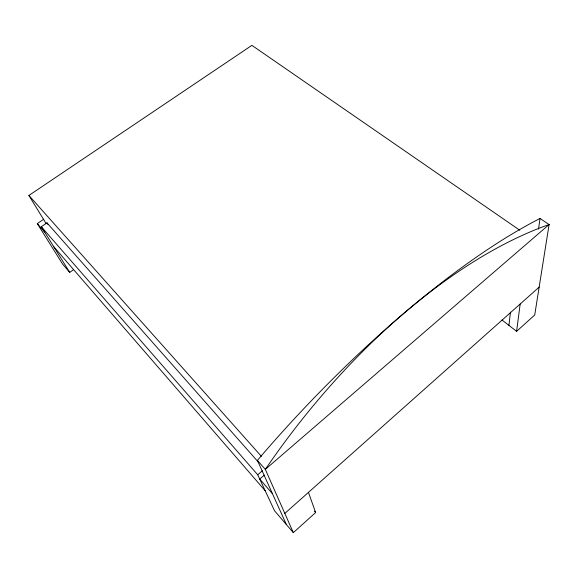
<?xml version="1.0" encoding="UTF-8"?>
<svg xmlns="http://www.w3.org/2000/svg" width="578" height="578" viewBox="0 0 578 578"><rect width="100%" height="100%" fill="white"/><g stroke="black" fill="none" stroke-linecap="round" stroke-linejoin="round"><path stroke-width="0.87" d="M508.929 325.385L510.453 312.113M501.986 319.988L516.602 331.346L520.164 304.028M538.523 229.025L540.04 218.477L549.1 224.539L534.722 315.003L516.602 331.346M258.453 462.241L46.962 222.833L41.327 226.721L257.723 474.784L274.55 510.786L293.328 532.649L315.639 512.534L308.45 492.391M284.824 513.416L539.151 287.129M264.37 475.073L259.732 479.083L272.44 493.677M257.723 474.784L262.412 470.738M43.791 219.163L37.295 223.621L62.59 264.081L69.728 272.39L73.363 269.789M45.994 223.39L28.9 195.451L251.892 45.351L519.817 230.254M314.468 511.234L315.639 512.534M28.9 195.451L261.393 456.338M540.04 218.477A384.688 108.758 -46.7 0 0 257.398 460.391L265.338 469.379L293.328 532.649M37.295 223.621L44.651 232.067M53.776 246.741L265.186 490.751M41.327 226.721L69.728 272.39M46.962 222.833L47.967 224.481M257.398 460.391L286.413 524.6M549.1 224.539L265.338 469.379A400.33 192.467 -52.8 0 1 549.1 224.539"/></g></svg>
